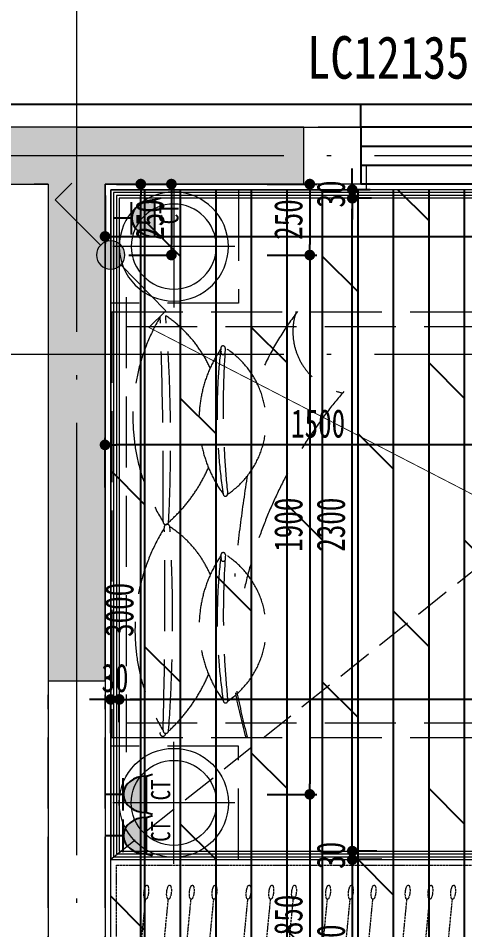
# Model space of a CAD drawing. Header units: millimetres. Extents: x 815519 to 890079, y 147095 to 251022.
# Drawn here: x 870136 to 871708, y 214390 to 217602 of the extents above; entities that cross this region are included whole.
import ezdxf
from ezdxf.enums import TextEntityAlignment as Align

# ---------------------------------------------------------------- set-up
doc = ezdxf.new("R2010")
doc.units = ezdxf.units.MM
doc.header["$LTSCALE"] = 1000
for name, pattern in [('__DASH', [0.35, 0.25, -0.1]), ('DASH', [0.35, 0.25, -0.1]), ('DASHDOT', [1, 0.5, -0.25, 0, -0.25]), ('DOTE', [61.468, 50.8, -5.08, 0.508, -5.08])]:
    doc.linetypes.add(name, pattern=pattern)
doc.layers.get('Defpoints').update_dxf_attribs({"color": 1})
for name, color, linetype in [('-02插座图层', 30, 'Continuous'), ('A-完成面尺寸标注', 53, 'Continuous'), ('DOOR_FIRE', 4, 'Continuous'), ('EL-插座设备', 11, 'Continuous'), ('FC-材料分缝', 8, 'Continuous'), ('PUB_HATCH', 8, 'Continuous'), ('SURFACE', 6, 'Continuous'), ('WINDOW_TEXT', 7, 'Continuous')]:
    doc.layers.add(name, color=color, linetype=linetype)
for name, color, linetype, lineweight in [('EL-开关尺寸', 53, 'Continuous', 0), ('EL-开关设备', 140, 'Continuous', 0), ('EL-插座尺寸', 53, 'Continuous', 0), ('EL-线路控制', 11, 'Continuous', 0), ('FF-固定家具（高位）', 33, 'Continuous', 0), ('FF-活动家具', 33, 'Continuous', 0), ('L-梁', 91, 'DASH', 0), ('RC-天花尺寸', 53, 'Continuous', 0), ('RC-天花灯具尺寸', 53, 'Continuous', 0), ('RC-天花造型', 40, 'Continuous', 0), ('S-WALL', 255, 'Continuous', 0), ('S-装饰完成线', 30, 'Continuous', 0), ('S-轴线', 149, 'DOTE', 0)]:
    doc.layers.add(name, color=color, linetype=linetype, lineweight=lineweight)
doc.styles.add('TH-STYLE1', font='', dxfattribs={"width": 0.7})
doc.styles.add('宋体', font='', dxfattribs={"width": 0.8})
doc.styles.add('文字标注', font='')
doc.styles.get('TH-STYLE1').set_extended_font_data('STFangsong')
doc.styles.get('宋体').set_extended_font_data('NSimSun')
doc.styles.get('文字标注').set_extended_font_data('SimSun')
doc.dimstyles.new('[布局]1：50', dxfattribs={"dimtxt": 2, "dimasz": 0.75, "dimexe": 0.5, "dimexo": 0.8, "dimgap": 0.5, "dimtad": 1, "dimdec": 0, "dimlfac": 50, "dimrnd": 5, "dimdsep": 46, "dimtxsty": 'TH-STYLE1', "dimblk": 'DOT', "dimcen": 1, "dimdle": 0.5, "dimclrd": 53, "dimclre": 53, "dimclrt": 53, "dimadec": 0, "dimazin": 0, "dimtfac": 1, "dimtdec": 0, "dimtix": 1, "dimtmove": 2, "dimatfit": 3, "dimldrblk": 'HBA_DIMENSION_TICK-天华', "dimfxl": 3, "dimfxlon": 1, "dimarcsym": 0})
doc.dimstyles.new('TH-1：50', dxfattribs={"dimscale": 50, "dimtxt": 2, "dimasz": 0.75, "dimexe": 0.5, "dimexo": 0.8, "dimgap": 0.5, "dimtad": 1, "dimdec": 0, "dimrnd": 5, "dimdsep": 46, "dimtxsty": 'TH-STYLE1', "dimblk": 'DOT', "dimcen": 1, "dimdle": 0.5, "dimclrd": 53, "dimclre": 53, "dimclrt": 2, "dimadec": 0, "dimazin": 2, "dimtfac": 1, "dimtdec": 0, "dimtix": 1, "dimtmove": 2, "dimatfit": 3, "dimldrblk": 'HBA_DIMENSION_TICK-天华', "dimfxl": 3, "dimfxlon": 1, "dimarcsym": 0})
doc.dimstyles.new('TH-[布局]1：50', dxfattribs={"dimscale": 0, "dimtxt": 2, "dimasz": 0.75, "dimexe": 0.3, "dimexo": 0.8, "dimgap": 0.5, "dimtad": 1, "dimdec": 0, "dimrnd": 5, "dimdsep": 46, "dimtxsty": 'TH-STYLE1', "dimblk": 'DOT', "dimcen": 1, "dimdle": 0.5, "dimclrd": 53, "dimclre": 53, "dimclrt": 53, "dimadec": 0, "dimazin": 2, "dimtfac": 1, "dimtdec": 0, "dimtix": 1, "dimtmove": 2, "dimatfit": 3, "dimldrblk": 'HBA_DIMENSION_TICK-天华', "dimfxl": 3, "dimfxlon": 1, "dimarcsym": 0})

# ---------------------------------------------------------------- blocks, each defined once
blk = doc.blocks.new('W')
at = {"layer": 'FF-固定家具（高位）', "linetype": 'DASH', "ltscale": 0.015}
for p, q in [((849720.5, 213437.6), (849689.5, 213757.6)), ((849840.5, 213437.6), (849809.5, 213757.6)), ((849920.5, 213437.6), (849889.5, 213757.6)), ((850000.5, 213437.6), (849969.5, 213757.6)), ((850120.5, 213437.6), (850089.5, 213757.6)), ((850200.5, 213437.6), (850169.5, 213757.6)), ((850280.5, 213437.6), (850249.5, 213757.6)), ((850400.5, 213437.6), (850369.5, 213757.6)), ((850480.5, 213437.6), (850449.5, 213757.6)), ((850560.5, 213437.6), (850529.5, 213757.6)), ((850680.5, 213437.6), (850649.5, 213757.6)), ((850760.5, 213437.6), (850729.5, 213757.6)), ((850840.5, 213437.6), (850809.5, 213757.6)), ((850960.5, 213437.6), (850929.5, 213757.6)), ((851040.5, 213437.6), (851009.5, 213757.6)), ((851120.5, 213437.6), (851089.5, 213757.6)), ((851200.5, 213437.6), (851169.5, 213757.6))]:
    blk.add_line(p, q, dxfattribs=at)
for points in [[(851292.3, 213297.5), (851292.3, 213897.5), (849582.5, 213897.6), (849582.5, 213297.6)], [(851272.3, 213317.5), (851272.3, 213877.5), (849602.5, 213877.6), (849602.5, 213317.6)]]:
    blk.add_lwpolyline(points, close=True, dxfattribs=at)
for points in [[(851272.3, 213607.5), (849602.5, 213607.6)], [(851272.3, 213587.5), (849602.5, 213587.6)]]:
    blk.add_lwpolyline(points, dxfattribs=at)
at = {"layer": 'FF-固定家具（高位）', "linetype": 'DASH', "ltscale": 0.015, "extrusion": (0, 0, -1)}
for centre in [(849687.1, 213782.6), (849807.1, 213782.6), (849887.1, 213782.6), (849967.1, 213782.6), (850087.1, 213782.6), (850167.1, 213782.6), (850247.1, 213782.6), (850367.1, 213782.6), (850447.1, 213782.6), (850527.1, 213782.6), (850647.1, 213782.6), (850727.1, 213782.6), (850807.1, 213782.6), (850927.1, 213782.6), (851007.1, 213782.6), (851087.1, 213782.6), (851167.1, 213782.6), (849722.9, 213412.6), (849842.9, 213412.6), (849922.9, 213412.6), (850002.9, 213412.6), (850122.9, 213412.6), (850202.9, 213412.6), (850282.9, 213412.6), (850402.9, 213412.6), (850482.9, 213412.6), (850562.9, 213412.6), (850682.9, 213412.6), (850762.9, 213412.6), (850842.9, 213412.6), (850962.9, 213412.6), (851042.9, 213412.6), (851122.9, 213412.6), (851202.9, 213412.6)]:
    blk.add_ellipse(centre, major_axis=(-2.4, 25), ratio=0.319095, dxfattribs=at)
blk = doc.blocks.new('A$C0F4F02FF')
at = {"layer": 'FF-活动家具', "linetype": 'DASH'}
for p, q in [((51.3, 2102.1, 0), (51.3, 0, 0)), ((1551.3, 2102.1, 0), (51.3, 2102.1, 0)), ((1551.3, 2102.1, 0), (1551.3, 0, 0)), ((1602.6, 2052.1, 0), (0, 2052.1, 0)), ((102.6, 52.1, 0), (102.6, 2052.1, 0)), ((1500, 2052.1, 0), (1500, 52.1, 0)), ((1551.3, 103.4, 0), (0, 103.4, 0)), ((1602.6, 52.1, 0), (0, 52.1, 0))]:
    blk.add_line(p, q, dxfattribs=at)
for centre, radius, start, end in [((1181.1, 1332.3, 0), 695.6, 59.5662, 122.0667), ((429.3, 1339.9, 0), 680.6, 58.0487, 121.2502), ((66, 1922.4, 0), 10.1, 72.0618, 265.082), ((950.8, 17495.5, 0), 15574.4, 269.48883, 272.14411), ((76.1, 1911.9, 0), 9.88, 89.3276, 270.8965), ((525.9, 17128.3, 0), 15213.2, 268.30614, 270.99275), ((468.4, 7425.7, 0), 5537.6, 265.9389, 273.3651), ((498.1, 2292, 0), 575.9, 222.8956, 247.3163), ((476, 2102.9, 0), 378.2, 292.9977, 327.1262), ((792.6, 1907.7, 0), 10.1, 274.918, 107.9382), ((811.7, 1911.9, 0), 9.88, 89.3276, 270.8965), ((1094.4, 7563.2, 0), 5668.2, 267.1426, 274.4827), ((1220.8, 2264, 0), 547.5, 221.6663, 246.7157), ((1163.7, 2165.8, 0), 451.8, 294.6569, 325.8613), ((442.7, 1349.9, 0), 444.7, 55.8515, 125.9934), ((1171, 1350.3, 0), 444.7, 55.8515, 125.9934), ((181.2, 1701.8, 0), 7.9, 89.3276, 270.8965), ((467.3, -179.1, 0), 1910.3, 83.2357, 98.6092), ((485.5, -1244, 0), 2953.6, 85.9238, 95.9112), ((435.2, 1866.7, 0), 308, 214.4784, 327.7112), ((680.3, 1710, 0), 7.9, 58.9675, 240.5364), ((694.8, 1710.2, 0), 8.11, 274.918, 107.9382), ((909.6, 1702.2, 0), 7.9, 89.3276, 270.8965), ((1195.6, -178.6, 0), 1910.3, 83.2357, 98.6092), ((1213.9, -1243.5, 0), 2953.6, 85.9238, 95.9112), ((1163.6, 1867.1, 0), 308, 214.4784, 327.7112), ((1408.6, 1710.4, 0), 7.9, 58.9675, 240.5364), ((1423.1, 1710.6, 0), 8.11, 274.918, 107.9382), ((524.1, -28.9, 0), 1725.1, 100.5204, 105.8564), ((879.4, -1635.1, 0), 3363.9, 101.3937, 104.2257), ((202.4, -3107.9, 0), 4795.5, 80.7037, 85.0256), ((226.9, 78.5, 0), 1595.4, 49.1342, 77.2997), ((910.2, 616.3, 0), 1050.9, 52.3086, 64.4628), ((1481.3, 1244.2, 0), 220.5, 71.0984, 168.1261), ((1373.9, 421.6, 0), 129.7, 228.545, 346.4387), ((1249.9, 336.9, 0), 259.5, 295.8528, 15.458), ((1193.7, 170.6, 0), 182.2, 338.3561, 59.178)]:
    blk.add_arc(centre, radius, start, end, dxfattribs=at)
blk = doc.blocks.new('A$C388B4B4C')
at = {"layer": 'FF-活动家具'}
for p, q in [((228, 428.9), (228, 0)), ((13.6, 214.4), (442.5, 214.4))]:
    blk.add_line(p, q, dxfattribs=at)
at = {"layer": 'FF-活动家具', "linetype": 'DASH'}
blk.add_lwpolyline([(0, 414.4), (0, 14.4), (450, 14.4), (450, 414.4)], close=True, dxfattribs=at)
at = {"layer": 'FF-活动家具'}
for radius in [192, 149.7]:
    blk.add_circle((228, 214.4, 0), radius, dxfattribs=at)
blk = doc.blocks.new('wgwegwevberr')
at = {"layer": 'L-梁', "linetype": 'DASH'}
for p, q in [((846812.3, 145943.9), (850612.3, 145943.9)), ((846812.3, 145743.9), (850612.3, 145743.9)), ((851312.3, 142143.9), (851312.3, 143943.9)), ((851512.3, 142143.9), (851512.3, 143943.9))]:
    blk.add_line(p, q, dxfattribs=at)
blk = doc.blocks.new('_Dot')
at = {"color": 33, "linetype": 'ByBlock', "lineweight": -2}
blk.add_line((-0.5, 0), (-1, 0), dxfattribs=at)
at = {"color": 33, "linetype": 'ByBlock', "const_width": 0.5}
blk.add_lwpolyline([(-0.25, 0, 1), (0.25, 0, 1)], format="xyb", close=True, dxfattribs=at)
blk = doc.blocks.new('*D1065')
at = {"layer": 'Defpoints', "color": 0, "transparency": 16777216}
for p in [(870746.7, 217017.5, 6.9), (870461.8, 216767.5, 6.9), (871162.5, 216767.5)]:
    blk.add_point(p, dxfattribs=at)
at = {"layer": 'EL-插座尺寸', "color": 53, "lineweight": -2, "transparency": 16777216}
for p, q in [((871012.6, 217017.5), (871187.5, 217017.5)), ((871162.5, 216980), (871162.5, 216805)), ((871012.6, 216767.5), (871187.5, 216767.5))]:
    blk.add_line(p, q, dxfattribs=at)
at = {"layer": 'EL-插座尺寸', "color": 53, "lineweight": -2, "transparency": 16777216, "xscale": 37.5, "yscale": 37.5, "zscale": 37.5}
for p, rotation in [((871162.5, 217017.5), 90), ((871162.5, 216767.5), 270)]:
    blk.add_blockref('_Dot', p, dxfattribs=dict(at, rotation=rotation))
at = {"layer": 'EL-插座尺寸', "color": 2, "transparency": 16777216, "insert": (871087.5, 216892.5), "char_height": 100, "attachment_point": 5, "rotation": 90, "style": 'TH-STYLE1'}
blk.add_mtext('250', dxfattribs=at)
blk = doc.blocks.new('HBA_DIMENSION_TICK-天华')
at = {"color": 50, "linetype": 'ByBlock'}
for points in [[(-72.714, 62.307), (-54.906, 79.963), (-12, -0.037), (0, 0)], [(-72.714, -62.307), (-54.906, -79.963), (-12, 0.037), (0, 0)]]:
    blk.add_solid(points, dxfattribs=at)
blk = doc.blocks.new('*D1066')
at = {"layer": 'Defpoints', "color": 0, "transparency": 16777216}
for p in [(870461.8, 216767.5, 6.9), (870461.8, 214867.5), (871162.5, 214867.5)]:
    blk.add_point(p, dxfattribs=at)
at = {"layer": 'EL-插座尺寸', "color": 53, "lineweight": -2, "transparency": 16777216}
for p, q in [((871012.6, 216767.5), (871187.5, 216767.5)), ((871162.5, 216730), (871162.5, 214905)), ((871012.5, 214867.5), (871187.5, 214867.5))]:
    blk.add_line(p, q, dxfattribs=at)
at = {"layer": 'EL-插座尺寸', "color": 53, "lineweight": -2, "transparency": 16777216, "xscale": 37.5, "yscale": 37.5, "zscale": 37.5}
for p, rotation in [((871162.5, 216767.5), 90), ((871162.5, 214867.5), 270)]:
    blk.add_blockref('_Dot', p, dxfattribs=dict(at, rotation=rotation))
at = {"layer": 'EL-插座尺寸', "color": 2, "transparency": 16777216, "insert": (871087.5, 215817.5), "char_height": 100, "attachment_point": 5, "rotation": 90, "style": 'TH-STYLE1'}
blk.add_mtext('1900', dxfattribs=at)
blk = doc.blocks.new('*D1067')
at = {"layer": 'Defpoints', "color": 0, "transparency": 16777216}
for p in [(870461.8, 214867.5), (870441.8, 214017.5), (871162.5, 214017.5)]:
    blk.add_point(p, dxfattribs=at)
at = {"layer": 'EL-插座尺寸', "color": 53, "lineweight": -2, "transparency": 16777216}
for p, q in [((871012.5, 214867.5), (871187.5, 214867.5)), ((871162.5, 214830), (871162.5, 214055)), ((871012.5, 214017.5), (871187.5, 214017.5))]:
    blk.add_line(p, q, dxfattribs=at)
at = {"layer": 'EL-插座尺寸', "color": 53, "lineweight": -2, "transparency": 16777216, "xscale": 37.5, "yscale": 37.5, "zscale": 37.5}
for p, rotation in [((871162.5, 214867.5), 90), ((871162.5, 214017.5), 270)]:
    blk.add_blockref('_Dot', p, dxfattribs=dict(at, rotation=rotation))
at = {"layer": 'EL-插座尺寸', "color": 2, "transparency": 16777216, "insert": (871087.5, 214442.5), "char_height": 100, "attachment_point": 5, "rotation": 90, "style": 'TH-STYLE1'}
blk.add_mtext('850', dxfattribs=at)
blk = doc.blocks.new('*D1077')
at = {"layer": 'Defpoints', "color": 0, "ltscale": 0.5, "transparency": 16777216}
for p in [(870441.8, 217017.5), (870461.8, 216767.5), (870675.4, 216767.5)]:
    blk.add_point(p, dxfattribs=at)
at = {"layer": 'EL-开关尺寸', "color": 53, "lineweight": -2, "ltscale": 0.5, "transparency": 16777216}
for p, q in [((870525.4, 217017.5), (870690.4, 217017.5)), ((870675.4, 216980), (870675.4, 216805)), ((870525.4, 216767.5), (870690.4, 216767.5))]:
    blk.add_line(p, q, dxfattribs=at)
at = {"layer": 'EL-开关尺寸', "color": 53, "lineweight": -2, "ltscale": 0.5, "transparency": 16777216, "xscale": 37.49999999999999, "yscale": 37.49999999999999, "zscale": 37.49999999999999}
for p, rotation in [((870675.4, 217017.5), 90), ((870675.4, 216767.5), 270)]:
    blk.add_blockref('_Dot', p, dxfattribs=dict(at, rotation=rotation))
at = {"layer": 'EL-开关尺寸', "color": 53, "ltscale": 0.5, "transparency": 16777216, "insert": (870600.4, 216892.5), "char_height": 100, "attachment_point": 5, "rotation": 90, "style": 'TH-STYLE1'}
blk.add_mtext('250', dxfattribs=at)
blk = doc.blocks.new('$WINLIB2D$00000001')
for p, q in [((-0.5, 0.5), (0.5, 0.5)), ((-0.5, 0.5), (-0.5, -0.5)), ((0.5, -0.5), (0.5, 0.5)), ((0.5, 0.1667), (-0.5, 0.1667)), ((0.5, -0.1667), (-0.5, -0.1667)), ((-0.5, -0.5), (0.5, -0.5))]:
    blk.add_line(p, q)
blk = doc.blocks.new('*D1156')
at = {"layer": 'A-完成面尺寸标注', "color": 53, "lineweight": -2, "ltscale": 0.5, "transparency": 16777216}
for p, q in [((870481.8, 217017.5), (870592.6, 217017.5)), ((870567.6, 214055), (870567.6, 216980)), ((870481.8, 214017.5), (870592.6, 214017.5))]:
    blk.add_line(p, q, dxfattribs=at)
at = {"layer": 'Defpoints', "color": 0, "ltscale": 0.5, "transparency": 16777216}
for p in [(870441.8, 217017.5, 6.9), (870567.6, 217017.5), (870441.8, 214017.5, 6.9)]:
    blk.add_point(p, dxfattribs=at)
at = {"layer": 'A-完成面尺寸标注', "color": 53, "lineweight": -2, "ltscale": 0.5, "transparency": 16777216, "xscale": 37.49999999999999, "yscale": 37.49999999999999, "zscale": 37.49999999999999}
for p, rotation in [((870567.6, 217017.5), 90), ((870567.6, 214017.5), 270)]:
    blk.add_blockref('_Dot', p, dxfattribs=dict(at, rotation=rotation))
at = {"layer": 'A-完成面尺寸标注', "color": 53, "ltscale": 0.5, "transparency": 16777216, "insert": (870492.6, 215517.5), "char_height": 100, "attachment_point": 5, "rotation": 90, "style": 'TH-STYLE1'}
blk.add_mtext('3000', dxfattribs=at)
blk = doc.blocks.new('*D1157')
at = {"layer": 'A-完成面尺寸标注', "color": 53, "lineweight": -2, "ltscale": 0.5, "transparency": 16777216}
for p, q in [((870441.8, 216977.5), (870441.8, 216808)), ((873441.8, 216977.5), (873441.8, 216808)), ((870479.3, 216833), (873404.3, 216833))]:
    blk.add_line(p, q, dxfattribs=at)
at = {"layer": 'Defpoints', "color": 0, "ltscale": 0.5, "transparency": 16777216}
for p in [(870441.8, 217017.5, 6.9), (873441.8, 217017.5, 6.9), (873441.8, 216833)]:
    blk.add_point(p, dxfattribs=at)
at = {"layer": 'A-完成面尺寸标注', "color": 53, "lineweight": -2, "ltscale": 0.5, "transparency": 16777216, "xscale": 37.49999999999999, "yscale": 37.49999999999999, "zscale": 37.49999999999999, "rotation": 180}
blk.add_blockref('_Dot', (870441.8, 216833), dxfattribs=at)
at = {"layer": 'A-完成面尺寸标注', "color": 53, "lineweight": -2, "ltscale": 0.5, "transparency": 16777216, "xscale": 37.49999999999999, "yscale": 37.49999999999999, "zscale": 37.49999999999999}
blk.add_blockref('_Dot', (873441.8, 216833), dxfattribs=at)
at = {"layer": 'A-完成面尺寸标注', "color": 53, "ltscale": 0.5, "transparency": 16777216, "insert": (871941.8, 216908), "char_height": 100, "attachment_point": 5, "style": 'TH-STYLE1'}
blk.add_mtext('3000', dxfattribs=at)
blk = doc.blocks.new('*D1254')
at = {"layer": 'Defpoints', "color": 0, "ltscale": 0.5, "transparency": 16777216}
for p in [(871455.9, 214637.5), (871312.2, 214037.5), (871455.9, 214037.5)]:
    blk.add_point(p, dxfattribs=at)
at = {"layer": 'RC-天花尺寸', "color": 53, "lineweight": -2, "ltscale": 0.5, "transparency": 16777216}
for p, q in [((871415.9, 214637.5), (871297.2, 214637.5)), ((871312.2, 214600), (871312.2, 214075)), ((871415.9, 214037.5), (871297.2, 214037.5))]:
    blk.add_line(p, q, dxfattribs=at)
at = {"layer": 'RC-天花尺寸', "color": 53, "lineweight": -2, "ltscale": 0.5, "transparency": 16777216, "xscale": 37.49999999999999, "yscale": 37.49999999999999, "zscale": 37.49999999999999}
for p, rotation in [((871312.2, 214637.5), 90), ((871312.2, 214037.5), 270)]:
    blk.add_blockref('_Dot', p, dxfattribs=dict(at, rotation=rotation))
at = {"layer": 'RC-天花尺寸', "color": 53, "ltscale": 0.5, "transparency": 16777216, "insert": (871237.2, 214337.5), "char_height": 100, "attachment_point": 5, "rotation": 90, "style": 'TH-STYLE1'}
blk.add_mtext('600', dxfattribs=at)
blk = doc.blocks.new('*D1255')
at = {"layer": 'Defpoints', "color": 0, "ltscale": 0.5, "transparency": 16777216}
for p in [(871312.2, 216967.5), (871419.7, 216967.5), (871385.9, 214667.5)]:
    blk.add_point(p, dxfattribs=at)
at = {"layer": 'RC-天花尺寸', "color": 53, "lineweight": -2, "ltscale": 0.5, "transparency": 16777216}
for p, q in [((871379.7, 216967.5), (871297.2, 216967.5)), ((871312.2, 214705), (871312.2, 216930)), ((871345.9, 214667.5), (871297.2, 214667.5))]:
    blk.add_line(p, q, dxfattribs=at)
at = {"layer": 'RC-天花尺寸', "color": 53, "lineweight": -2, "ltscale": 0.5, "transparency": 16777216, "xscale": 37.49999999999999, "yscale": 37.49999999999999, "zscale": 37.49999999999999}
for p, rotation in [((871312.2, 216967.5), 90), ((871312.2, 214667.5), 270)]:
    blk.add_blockref('_Dot', p, dxfattribs=dict(at, rotation=rotation))
at = {"layer": 'RC-天花尺寸', "color": 53, "ltscale": 0.5, "transparency": 16777216, "insert": (871237.2, 215817.5), "char_height": 100, "attachment_point": 5, "rotation": 90, "style": 'TH-STYLE1'}
blk.add_mtext('2300', dxfattribs=at)
blk = doc.blocks.new('*D1256')
at = {"layer": 'Defpoints', "color": 0, "ltscale": 0.5, "transparency": 16777216}
for p in [(870491.8, 215202), (870491.8, 215082.3), (873391.8, 215060.5)]:
    blk.add_point(p, dxfattribs=at)
at = {"layer": 'RC-天花尺寸', "color": 53, "lineweight": -2, "ltscale": 0.5, "transparency": 16777216}
for p, q in [((870491.8, 215122.3), (870491.8, 215217)), ((873391.8, 215100.5), (873391.8, 215217)), ((873354.3, 215202), (870529.3, 215202))]:
    blk.add_line(p, q, dxfattribs=at)
at = {"layer": 'RC-天花尺寸', "color": 53, "lineweight": -2, "ltscale": 0.5, "transparency": 16777216, "xscale": 37.49999999999999, "yscale": 37.49999999999999, "zscale": 37.49999999999999, "rotation": 180}
blk.add_blockref('_Dot', (870491.8, 215202), dxfattribs=at)
at = {"layer": 'RC-天花尺寸', "color": 53, "lineweight": -2, "ltscale": 0.5, "transparency": 16777216, "xscale": 37.49999999999999, "yscale": 37.49999999999999, "zscale": 37.49999999999999}
blk.add_blockref('_Dot', (873391.8, 215202), dxfattribs=at)
at = {"layer": 'RC-天花尺寸', "color": 53, "ltscale": 0.5, "transparency": 16777216, "insert": (871941.8, 215277), "char_height": 100, "attachment_point": 5, "style": 'TH-STYLE1'}
blk.add_mtext('2900', dxfattribs=at)
blk = doc.blocks.new('*D1390')
at = {"layer": 'Defpoints', "color": 0, "ltscale": 0.5, "transparency": 16777216}
for p in [(870441.8, 216098.6), (870441.8, 215817.5, 6.9), (871941.8, 215817.5)]:
    blk.add_point(p, dxfattribs=at)
at = {"layer": 'RC-天花灯具尺寸', "color": 53, "lineweight": -2, "ltscale": 0.5, "transparency": 16777216}
for p, q in [((870441.8, 215948.7), (870441.8, 216123.6)), ((871941.8, 215948.6), (871941.8, 216123.6)), ((871904.3, 216098.6), (870479.3, 216098.6))]:
    blk.add_line(p, q, dxfattribs=at)
at = {"layer": 'RC-天花灯具尺寸', "color": 53, "lineweight": -2, "ltscale": 0.5, "transparency": 16777216, "xscale": 37.49999999999999, "yscale": 37.49999999999999, "zscale": 37.49999999999999, "rotation": 180}
blk.add_blockref('_Dot', (870441.8, 216098.6), dxfattribs=at)
at = {"layer": 'RC-天花灯具尺寸', "color": 53, "lineweight": -2, "ltscale": 0.5, "transparency": 16777216, "xscale": 37.49999999999999, "yscale": 37.49999999999999, "zscale": 37.49999999999999}
blk.add_blockref('_Dot', (871941.8, 216098.6), dxfattribs=at)
at = {"layer": 'RC-天花灯具尺寸', "color": 53, "ltscale": 0.5, "transparency": 16777216, "insert": (871191.8, 216173.6), "char_height": 100, "attachment_point": 5, "style": 'TH-STYLE1'}
blk.add_mtext('1500', dxfattribs=at)
blk = doc.blocks.new('A$C0F24531A')
at = {"layer": 'EL-插座设备'}
blk.add_hatch(color=11, dxfattribs=at).paths.add_polyline_path([(-2.98, 5.37, 0.998307), (2.98, 5.37)])
at = {"layer": 'EL-插座设备', "color": 11}
for p, q in [((-2.98, 5.4), (-3.31, 6.22)), ((2.98, 5.41), (3.22, 6.2)), ((-2.98, 5.37), (2.98, 5.37)), ((2.98, 5.37), (2.98, 5.41)), ((2.67, 2.39), (-2.63, 2.39)), ((0, 2.4), (0, 0))]:
    blk.add_line(p, q, dxfattribs=at)
blk.add_arc((0, 5.38), 2.98, 180.0968, 359.9027, dxfattribs=at)
blk = doc.blocks.new('A$C43BA3555')
at = {"layer": 'EL-插座设备', "color": 11, "xscale": 42.42424242361449, "yscale": 42.42424242361449, "zscale": 42.42424242361449, "rotation": 180}
blk.add_blockref('A$C0F24531A', (0, 0), dxfattribs=at)
at = {"layer": 'EL-插座设备', "color": 11, "style": '文字标注'}
blk.add_attdef('F', (-32.4, -348.7), '', height=106.1, dxfattribs=at)
blk = doc.blocks.new('*U551')
at = {"ltscale": 0.3}
h = blk.add_hatch(color=256, dxfattribs=at)
h.dxf.hatch_style = 1
edge = h.paths.add_edge_path()
edge.add_arc((0, 0), 50, 0, 360)
for p, q in [((195.9, 194.1), (136.6, 253.4)), ((36.2, 34.5), (195.9, 194.1))]:
    blk.add_line(p, q, dxfattribs=at)
blk.add_circle((0, 0), 50, dxfattribs=at)
blk = doc.blocks.new('*D1442')
at = {"layer": 'Defpoints', "color": 0, "ltscale": 0.5, "transparency": 16777216}
for p in [(871312.2, 214667.5), (871438.7, 214667.5), (871455.9, 214637.5)]:
    blk.add_point(p, dxfattribs=at)
at = {"layer": 'RC-天花尺寸', "color": 53, "lineweight": -2, "ltscale": 0.5, "transparency": 16777216}
for p, q in [((871312.2, 214705), (871312.2, 214742.5)), ((871398.7, 214667.5), (871297.2, 214667.5)), ((871312.2, 214637.5), (871312.2, 214667.5)), ((871415.9, 214637.5), (871297.2, 214637.5)), ((871312.2, 214600), (871312.2, 214562.5))]:
    blk.add_line(p, q, dxfattribs=at)
at = {"layer": 'RC-天花尺寸', "color": 53, "lineweight": -2, "ltscale": 0.5, "transparency": 16777216, "xscale": 37.49999999999999, "yscale": 37.49999999999999, "zscale": 37.49999999999999}
for p, rotation in [((871312.2, 214667.5), 270), ((871312.2, 214637.5), 90)]:
    blk.add_blockref('_Dot', p, dxfattribs=dict(at, rotation=rotation))
at = {"layer": 'RC-天花尺寸', "color": 53, "ltscale": 0.5, "transparency": 16777216, "insert": (871237.2, 214652.5), "char_height": 100, "attachment_point": 5, "rotation": 90, "style": 'TH-STYLE1'}
blk.add_mtext('30', dxfattribs=at)
blk = doc.blocks.new('*D1443')
at = {"layer": 'Defpoints', "color": 0, "ltscale": 0.5, "transparency": 16777216}
for p in [(871312.2, 216997.5), (871414.7, 216997.5), (871419.7, 216967.5)]:
    blk.add_point(p, dxfattribs=at)
at = {"layer": 'RC-天花尺寸', "color": 53, "lineweight": -2, "ltscale": 0.5, "transparency": 16777216}
for p, q in [((871312.2, 217035), (871312.2, 217072.5)), ((871374.7, 216997.5), (871297.2, 216997.5)), ((871312.2, 216967.5), (871312.2, 216997.5)), ((871379.7, 216967.5), (871297.2, 216967.5)), ((871312.2, 216930), (871312.2, 216892.5))]:
    blk.add_line(p, q, dxfattribs=at)
at = {"layer": 'RC-天花尺寸', "color": 53, "lineweight": -2, "ltscale": 0.5, "transparency": 16777216, "xscale": 37.49999999999999, "yscale": 37.49999999999999, "zscale": 37.49999999999999}
for p, rotation in [((871312.2, 216997.5), 270), ((871312.2, 216967.5), 90)]:
    blk.add_blockref('_Dot', p, dxfattribs=dict(at, rotation=rotation))
at = {"layer": 'RC-天花尺寸', "color": 53, "ltscale": 0.5, "transparency": 16777216, "insert": (871237.2, 216982.5), "char_height": 100, "attachment_point": 5, "rotation": 90, "style": 'TH-STYLE1'}
blk.add_mtext('30', dxfattribs=at)
blk = doc.blocks.new('*D1444')
at = {"layer": 'Defpoints', "color": 0, "ltscale": 0.5, "transparency": 16777216}
for p in [(870461.8, 215202), (870491.8, 215082.3), (870461.8, 215042.5)]:
    blk.add_point(p, dxfattribs=at)
at = {"layer": 'RC-天花尺寸', "color": 53, "lineweight": -2, "ltscale": 0.5, "transparency": 16777216}
for p, q in [((870461.8, 215082.5), (870461.8, 215217)), ((870491.8, 215122.3), (870491.8, 215217)), ((870424.3, 215202), (870386.8, 215202)), ((870491.8, 215202), (870461.8, 215202)), ((870529.3, 215202), (870566.8, 215202))]:
    blk.add_line(p, q, dxfattribs=at)
at = {"layer": 'RC-天花尺寸', "color": 53, "lineweight": -2, "ltscale": 0.5, "transparency": 16777216, "xscale": 37.49999999999999, "yscale": 37.49999999999999, "zscale": 37.49999999999999}
blk.add_blockref('_Dot', (870461.8, 215202), dxfattribs=at)
at = {"layer": 'RC-天花尺寸', "color": 53, "lineweight": -2, "ltscale": 0.5, "transparency": 16777216, "xscale": 37.49999999999999, "yscale": 37.49999999999999, "zscale": 37.49999999999999, "rotation": 180}
blk.add_blockref('_Dot', (870491.8, 215202), dxfattribs=at)
at = {"layer": 'RC-天花尺寸', "color": 53, "ltscale": 0.5, "transparency": 16777216, "insert": (870476.8, 215277), "char_height": 100, "attachment_point": 5, "style": 'TH-STYLE1'}
blk.add_mtext('30', dxfattribs=at)

msp = doc.modelspace()

# ---------------------------------------------------------------- hatches: boundary and pattern name
at = {"layer": 'FC-材料分缝', "ltscale": 0.5}
h = msp.add_hatch(dxfattribs=at)
h.set_pattern_fill('DOLMIT', color=250, scale=500, angle=90, style=0, double=1)
h.set_pattern_definition([(90, (848332.29, 214637.52), (-125, 8e-15), []), (135, (848332.3, 214637.52), (-250, -250), [176.777, -353.5534])])
h.paths.add_polyline_path([(873421.8, 214637.5), (873421.8, 216997.5), (870461.8, 216997.5), (870461.8, 214037.5), (872171.6, 214037.5), (872171.6, 214637.5)])
at = {"layer": 'PUB_HATCH'}
msp.add_hatch(color=256, dxfattribs=at).paths.add_polyline_path([(870441.8, 215267.5), (870241.8, 215267.5), (870241.8, 217017.5), (869541.8, 217017.5), (869541.8, 217217.5), (871141.8, 217217.5), (871141.8, 217017.5), (870441.8, 217017.5)])

# ---------------------------------------------------------------- linework, layer by layer
at = {"layer": 'EL-线路控制', "linetype": 'DASHDOT', "ltscale": 0.1, "const_width": 3}
msp.add_lwpolyline([(872435, 214942.2), (871941.8, 215817.5), (870595.9, 216512.7)], dxfattribs=at)
at = {"layer": 'RC-天花灯具尺寸', "color": 250, "linetype": '__DASH', "ltscale": 0.5}
msp.add_line((873421.8, 216997.5), (870461.8, 214637.5), dxfattribs=at)
at = {"layer": 'RC-天花造型', "ltscale": 0.5}
msp.add_lwpolyline([(873421.8, 216997.5), (870461.8, 216997.5), (870461.8, 214637.5), (873421.8, 214637.5)], close=True, dxfattribs=at)
at = {"layer": 'RC-天花造型', "color": 250, "ltscale": 0.5}
for points in [[(873411.8, 216987.5), (870471.8, 216987.5), (870471.8, 214647.5), (873411.8, 214647.5)], [(873401.8, 216977.5), (870481.8, 216977.5), (870481.8, 214657.5), (873401.8, 214657.5)]]:
    msp.add_lwpolyline(points, close=True, dxfattribs=at)
at = {"layer": 'RC-天花造型', "color": 8, "ltscale": 0.5}
msp.add_lwpolyline([(873391.8, 216967.5), (870491.8, 216967.5), (870491.8, 214667.5), (873391.8, 214667.5)], close=True, dxfattribs=at)
at = {"layer": 'S-WALL'}
for p, q in [((870341.8, 217217.5), (870191.8, 217217.5)), ((870341.8, 217217.5), (871341.8, 217217.5)), ((871341.8, 217217.5), (871341.8, 217017.5)), ((870241.8, 217017.5), (870191.8, 217017.5)), ((870241.8, 217017.5), (870241.8, 213917.5)), ((870441.8, 217017.5), (870441.8, 214017.5)), ((871341.8, 217017.5), (870441.8, 217017.5))]:
    msp.add_line(p, q, dxfattribs=at)
msp.add_lwpolyline([(870441.8, 215267.5), (870441.8, 217017.5), (871141.8, 217017.5), (871141.8, 217217.5), (870241.8, 217217.5), (869541.8, 217217.5), (869541.8, 217017.5), (870241.8, 217017.5), (870241.8, 215267.5)], close=True, dxfattribs=at)
at = {"layer": 'S-装饰完成线'}
msp.add_lwpolyline([(871611.8, 209850.9), (871611.8, 209937.5), (871261.8, 209937.5), (871261.8, 210737.5), (870461.8, 210737.5), (870461.8, 213897.5), (872171.6, 213897.5), (872171.6, 213297.5), (872441.8, 213297.5), (872441.8, 213437.5), (872411.6, 213437.5), (872411.6, 214497.5), (872441.8, 214497.5), (872441.8, 214637.5), (872171.6, 214637.5), (872171.6, 214037.5), (870461.8, 214037.5), (870461.8, 216997.5), (871361.8, 216997.5), (871361.8, 217084.2)], dxfattribs=at)
at = {"layer": 'S-轴线', "linetype": 'DOTE', "ltscale": 0.03}
for p, q in [((870341.8, 219864.7), (870341.8, 207938.9)), ((880290.9, 217117.5), (869095, 217117.5)), ((880290.9, 216417.5), (868469.7, 216417.5))]:
    msp.add_line(p, q, dxfattribs=at)
at = {"layer": 'SURFACE'}
for p, q in [((873721.8, 217297.5), (869541.8, 217297.5)), ((871341.8, 217217.5), (871341.8, 217297.5))]:
    msp.add_line(p, q, dxfattribs=at)

# ---------------------------------------------------------------- block references
at = {"layer": 'DOOR_FIRE'}
ref = msp.add_blockref('$WINLIB2D$00000001', (871941.8, 217117.5), dxfattribs=dict(at, xscale=-1200, yscale=-200, zscale=1200))
ref.add_attrib('A', 'LC12135', dxfattribs={"layer": 'WINDOW_TEXT', "height": 150, "rotation": 360, "style": '宋体', "width": 0.8}).set_placement((871153.1, 217343.8), align=Align.BOTTOM_LEFT)
at = {"layer": 'EL-开关设备', "xscale": -1}
msp.add_blockref('*U551', (870461.8, 216767.5), dxfattribs=at)
at = {"layer": 'EL-开关设备', "xscale": -1, "rotation": 179.4325499328331}
msp.add_blockref('*U551', (870461.8, 216767.5), dxfattribs=at)
at = {"layer": 'EL-插座设备'}
ref = msp.add_blockref('A$C43BA3555', (870471, 216897.3), dxfattribs=dict(at, xscale=0.508, yscale=0.635, zscale=0.508, rotation=90.00000000000001))
ref.add_attrib('F', 'CT', (870700.4, 216876), dxfattribs={"layer": '-02插座图层', "color": 11, "height": 67.35, "rotation": 90, "style": '文字标注', "width": 0.8})
ref = msp.add_blockref('A$C43BA3555', (870441.8, 214867.5), dxfattribs=dict(at, xscale=0.508, yscale=0.635, zscale=0.508, rotation=90.00000000000001))
ref.add_attrib('F', 'CT', (870671.2, 214846.2), dxfattribs={"layer": '-02插座图层', "color": 11, "height": 67.35, "rotation": 90, "style": '文字标注', "width": 0.8})
ref = msp.add_blockref('A$C43BA3555', (870441.8, 214721.7), dxfattribs=dict(at, xscale=0.508, yscale=0.635, zscale=0.508, rotation=90.00000000000001))
ref.add_attrib('F', 'CT', (870671.2, 214700.4), dxfattribs={"layer": '-02插座图层', "color": 11, "height": 67.35, "rotation": 90, "style": '文字标注', "width": 0.8})
at = {"layer": 'FF-固定家具（高位）', "color": 1, "xscale": -1}
msp.add_blockref('W', (1721754.1, 740), dxfattribs=at)
at = {"layer": 'FF-活动家具', "linetype": 'DASH', "xscale": -1}
msp.add_blockref('A$C388B4B4C', (870911.8, 216583.1), dxfattribs=at)
at = {"layer": 'FF-活动家具', "ltscale": 0.3, "rotation": 90.00000000000001}
msp.add_blockref('A$C0F4F02FF', (872567.7, 215016.2, 0), dxfattribs=at)
at = {"layer": 'FF-活动家具', "linetype": 'DASH', "rotation": 180}
msp.add_blockref('A$C388B4B4C', (870911.8, 215051.9), dxfattribs=at)
at = {"layer": 'L-梁', "color": 7, "xscale": -1}
msp.add_blockref('wgwegwevberr', (1721754.1, 71273.6), dxfattribs=at)

# ---------------------------------------------------------------- dimensions: what is measured, and where the dimension line sits
at = {"layer": 'A-完成面尺寸标注', "ltscale": 0.5}
for base, p1, p2, angle, picture, middle in [((873441.8, 216833, -6.9), (870441.8, 217017.5), (873441.8, 217017.5), 180, '*D1157', (871941.8, 216908, -6.9)), ((870567.6, 217017.5, -6.9), (870441.8, 214017.5), (870441.8, 217017.5), 90, '*D1156', (870492.6, 215517.5, -6.9))]:
    dim = msp.add_linear_dim(base=base, p1=p1, p2=p2, angle=angle, dimstyle='[布局]1：50', override={"dimscale": 50, "dimlfac": 1}, dxfattribs=at)
    dim.commit()
    dim.dimension.update_dxf_attribs({"geometry": picture, "text_midpoint": middle})
at = {"layer": 'EL-开关尺寸', "ltscale": 0.5}
dim = msp.add_linear_dim(base=(870675.4, 216767.5), p1=(870441.8, 217017.5), p2=(870461.8, 216767.5), angle=90, dimstyle='TH-[布局]1：50', override={"dimscale": 50}, dxfattribs=at)
dim.commit()
dim.dimension.update_dxf_attribs({"geometry": '*D1077', "text_midpoint": (870600.4, 216892.5)})
at = {"layer": 'EL-插座尺寸'}
for base, p1, p2, picture, middle in [((871162.5, 216767.5, -6.9), (870746.7, 217017.5), (870461.8, 216767.5), '*D1065', (871087.5, 216892.5, -6.9)), ((871162.5, 214867.5, -6.9), (870461.8, 216767.5), (870461.8, 214867.5, -6.9), '*D1066', (871087.5, 215817.5, -6.9)), ((871162.5, 214017.5, -6.9), (870461.8, 214867.5, -6.9), (870441.8, 214017.5, -6.9), '*D1067', (871087.5, 214442.5, -6.9))]:
    dim = msp.add_linear_dim(base=base, p1=p1, p2=p2, angle=90, dimstyle='TH-1：50', dxfattribs=at)
    dim.commit()
    dim.dimension.update_dxf_attribs({"geometry": picture, "text_midpoint": middle})
at = {"layer": 'RC-天花尺寸', "ltscale": 0.5}
for base, p1, p2, angle, picture, middle in [((871312.2, 216997.5), (871419.7, 216967.5), (871414.7, 216997.5), 90, '*D1443', (871237.2, 216982.5)), ((871312.2, 216967.5), (871385.9, 214667.5), (871419.7, 216967.5), 90, '*D1255', (871237.2, 215817.5)), ((870461.8, 215202), (870491.8, 215082.3), (870461.8, 215042.5), 180, '*D1444', (870476.8, 215277)), ((870491.8, 215202), (873391.8, 215060.5), (870491.8, 215082.3), 180, '*D1256', (871941.8, 215277)), ((871312.2, 214667.5), (871455.9, 214637.5), (871438.7, 214667.5), 90, '*D1442', (871237.2, 214652.5)), ((871312.2, 214037.5), (871455.9, 214637.5), (871455.9, 214037.5), 90, '*D1254', (871237.2, 214337.5))]:
    dim = msp.add_linear_dim(base=base, p1=p1, p2=p2, angle=angle, dimstyle='TH-[布局]1：50', override={"dimscale": 50}, dxfattribs=at)
    dim.commit()
    dim.dimension.update_dxf_attribs({"geometry": picture, "text_midpoint": middle})
at = {"layer": 'RC-天花灯具尺寸', "ltscale": 0.5}
dim = msp.add_linear_dim(base=(870441.8, 216098.6, -6.9), p1=(871941.8, 215817.5, -6.9), p2=(870441.8, 215817.5), angle=180, dimstyle='[布局]1：50', override={"dimscale": 50, "dimlfac": 1}, dxfattribs=at)
dim.commit()
dim.dimension.update_dxf_attribs({"geometry": '*D1390', "text_midpoint": (871191.8, 216173.6, -6.9)})

doc.saveas('drawing.dxf')
